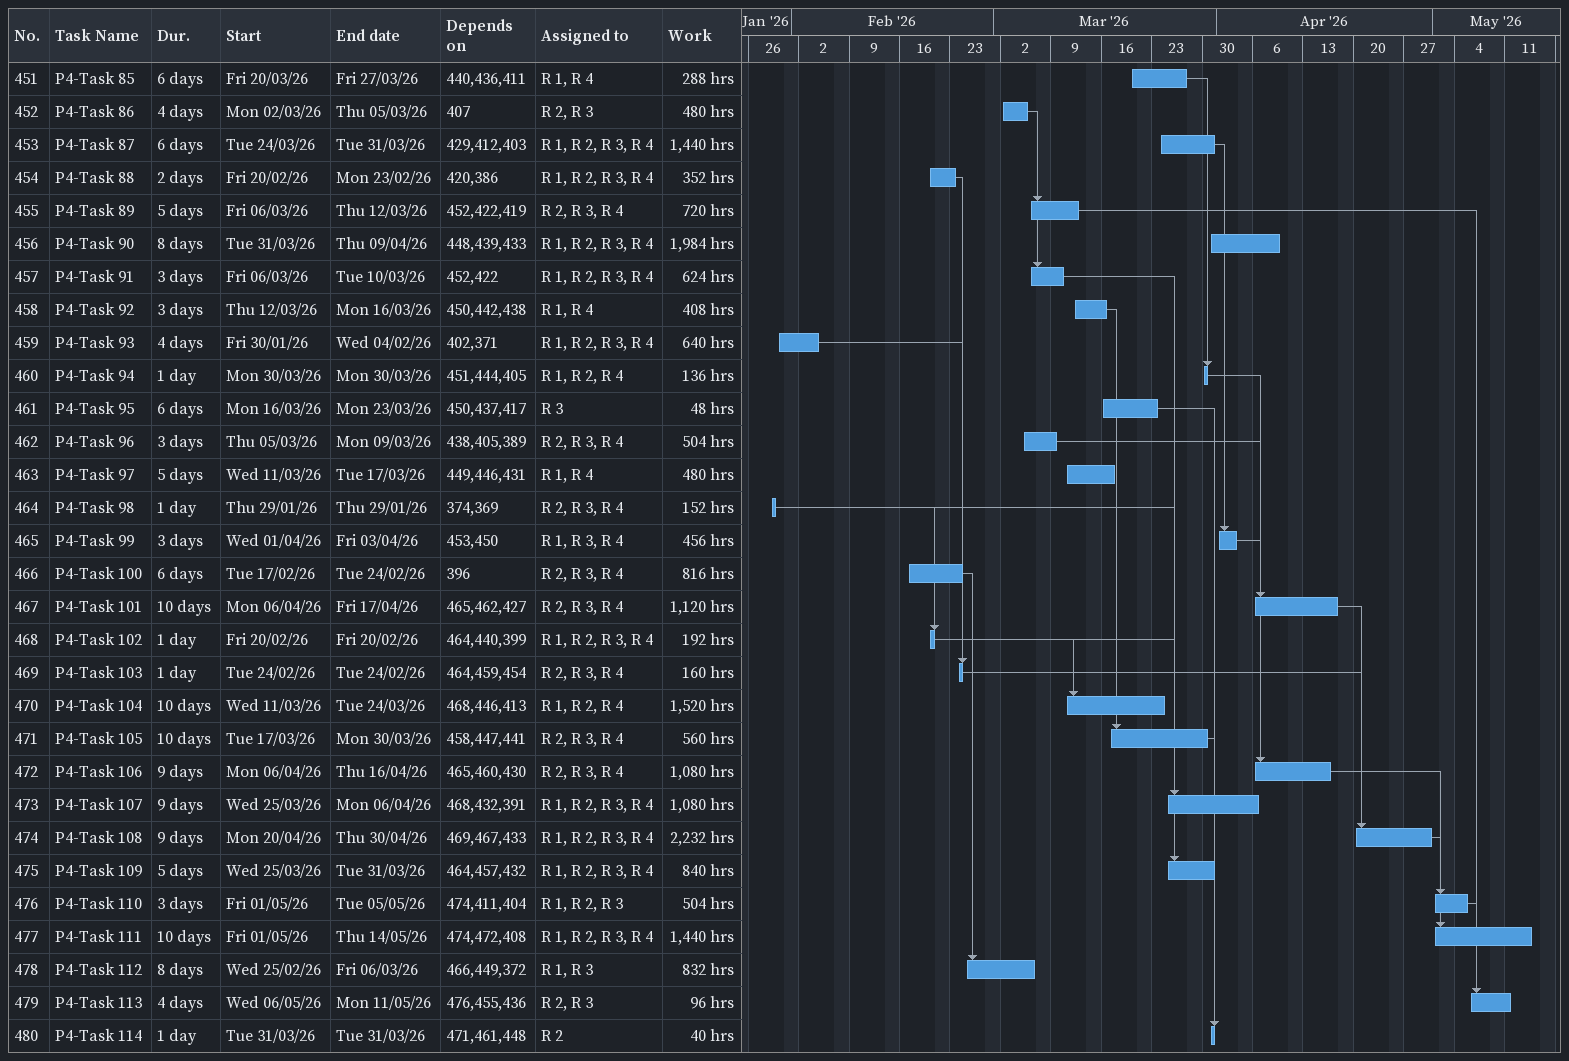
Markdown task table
| ID | Task | Duration | Start | Finish | Predecessors | Resources | Work (h) |
|---|---|---|---|---|---|---|---|
| 451 | P4-Task 85 | 6d | 2026-03-20 | 2026-03-27 | 440, 436, 411 | R 1, R 4 | 288 |
| 452 | P4-Task 86 | 4d | 2026-03-02 | 2026-03-05 | 407 | R 2, R 3 | 480 |
| 453 | P4-Task 87 | 6d | 2026-03-24 | 2026-03-31 | 429, 412, 403 | R 1, R 2, R 3, R 4 | 1440 |
| 454 | P4-Task 88 | 2d | 2026-02-20 | 2026-02-23 | 420, 386 | R 1, R 2, R 3, R 4 | 352 |
| 455 | P4-Task 89 | 5d | 2026-03-06 | 2026-03-12 | 452, 422, 419 | R 2, R 3, R 4 | 720 |
| 456 | P4-Task 90 | 8d | 2026-03-31 | 2026-04-09 | 448, 439, 433 | R 1, R 2, R 3, R 4 | 1984 |
| 457 | P4-Task 91 | 3d | 2026-03-06 | 2026-03-10 | 452, 422 | R 1, R 2, R 3, R 4 | 624 |
| 458 | P4-Task 92 | 3d | 2026-03-12 | 2026-03-16 | 450, 442, 438 | R 1, R 4 | 408 |
| 459 | P4-Task 93 | 4d | 2026-01-30 | 2026-02-04 | 402, 371 | R 1, R 2, R 3, R 4 | 640 |
| 460 | P4-Task 94 | 1d | 2026-03-30 | 2026-03-30 | 451, 444, 405 | R 1, R 2, R 4 | 136 |
| 461 | P4-Task 95 | 6d | 2026-03-16 | 2026-03-23 | 450, 437, 417 | R 3 | 48 |
| 462 | P4-Task 96 | 3d | 2026-03-05 | 2026-03-09 | 438, 405, 389 | R 2, R 3, R 4 | 504 |
| 463 | P4-Task 97 | 5d | 2026-03-11 | 2026-03-17 | 449, 446, 431 | R 1, R 4 | 480 |
| 464 | P4-Task 98 | 1d | 2026-01-29 | 2026-01-29 | 374, 369 | R 2, R 3, R 4 | 152 |
| 465 | P4-Task 99 | 3d | 2026-04-01 | 2026-04-03 | 453, 450 | R 1, R 3, R 4 | 456 |
| 466 | P4-Task 100 | 6d | 2026-02-17 | 2026-02-24 | 396 | R 2, R 3, R 4 | 816 |
| 467 | P4-Task 101 | 10d | 2026-04-06 | 2026-04-17 | 465, 462, 427 | R 2, R 3, R 4 | 1120 |
| 468 | P4-Task 102 | 1d | 2026-02-20 | 2026-02-20 | 464, 440, 399 | R 1, R 2, R 3, R 4 | 192 |
| 469 | P4-Task 103 | 1d | 2026-02-24 | 2026-02-24 | 464, 459, 454 | R 2, R 3, R 4 | 160 |
| 470 | P4-Task 104 | 10d | 2026-03-11 | 2026-03-24 | 468, 446, 413 | R 1, R 2, R 4 | 1520 |
| 471 | P4-Task 105 | 10d | 2026-03-17 | 2026-03-30 | 458, 447, 441 | R 2, R 3, R 4 | 560 |
| 472 | P4-Task 106 | 9d | 2026-04-06 | 2026-04-16 | 465, 460, 430 | R 2, R 3, R 4 | 1080 |
| 473 | P4-Task 107 | 9d | 2026-03-25 | 2026-04-06 | 468, 432, 391 | R 1, R 2, R 3, R 4 | 1080 |
| 474 | P4-Task 108 | 9d | 2026-04-20 | 2026-04-30 | 469, 467, 433 | R 1, R 2, R 3, R 4 | 2232 |
| 475 | P4-Task 109 | 5d | 2026-03-25 | 2026-03-31 | 464, 457, 432 | R 1, R 2, R 3, R 4 | 840 |
| 476 | P4-Task 110 | 3d | 2026-05-01 | 2026-05-05 | 474, 411, 404 | R 1, R 2, R 3 | 504 |
| 477 | P4-Task 111 | 10d | 2026-05-01 | 2026-05-14 | 474, 472, 408 | R 1, R 2, R 3, R 4 | 1440 |
| 478 | P4-Task 112 | 8d | 2026-02-25 | 2026-03-06 | 466, 449, 372 | R 1, R 3 | 832 |
| 479 | P4-Task 113 | 4d | 2026-05-06 | 2026-05-11 | 476, 455, 436 | R 2, R 3 | 96 |
| 480 | P4-Task 114 | 1d | 2026-03-31 | 2026-03-31 | 471, 461, 448 | R 2 | 40 |
